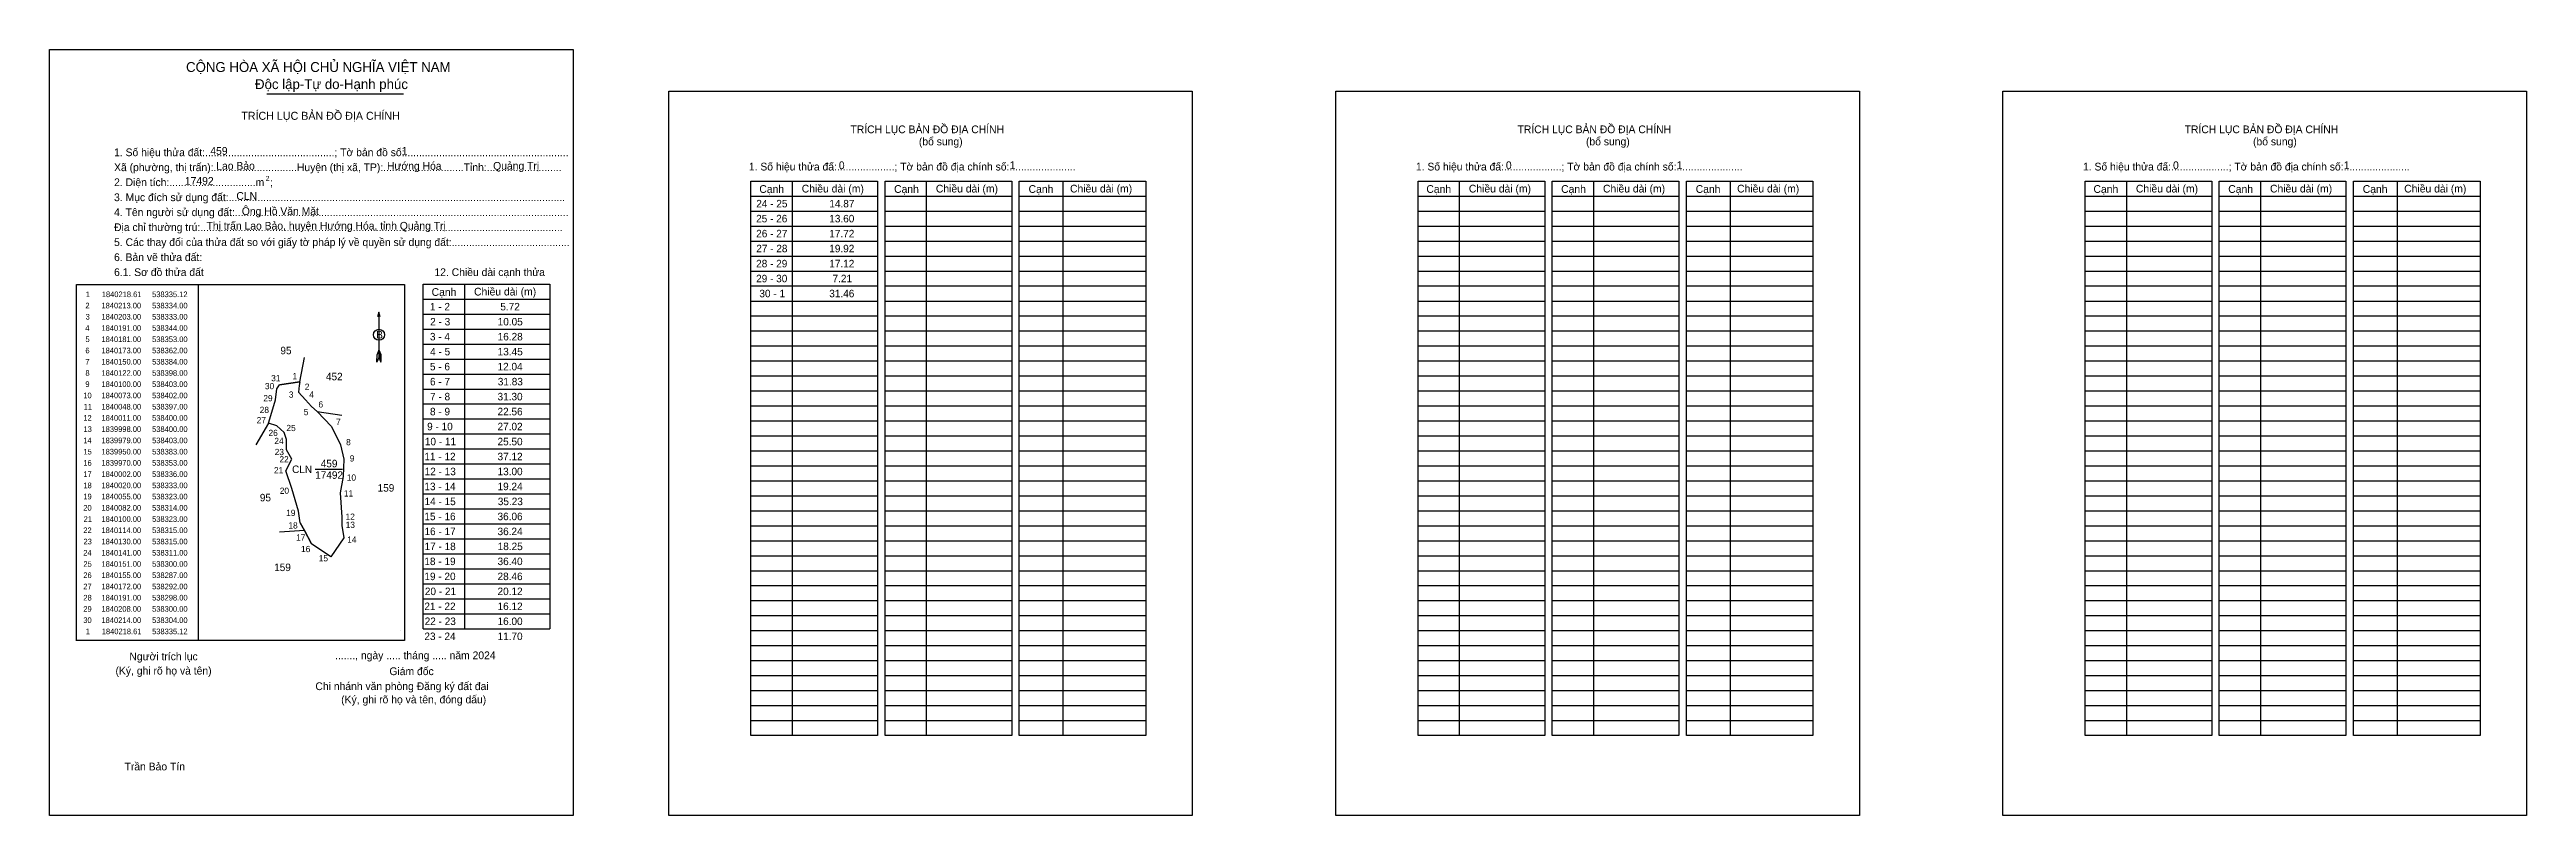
# Model space of a CAD drawing. Extents: x 537951 to 541757, y 1839552 to 1840729.
import ezdxf

# ---------------------------------------------------------------- set-up
doc = ezdxf.new("R2010")
doc.units = 0
for name, color, linetype in [('Level 1', 7, 'Continuous'), ('Level 10', 7, 'Continuous'), ('Level 13', 7, 'Continuous'), ('Level 16', 7, 'Continuous'), ('Level 2', 7, 'Continuous'), ('Level 27', 7, 'Continuous'), ('Level 36', 7, 'Continuous'), ('Level 52', 7, 'Continuous'), ('Level 53', 7, 'Continuous'), ('Level 6', 7, 'Continuous'), ('Level 9', 7, 'Continuous')]:
    doc.layers.add(name, color=color, linetype=linetype)

msp = doc.modelspace()

# ---------------------------------------------------------------- linework, layer by layer
at = {"layer": 'Level 1'}
for p, q in [((537950.6, 1840729.3), (537950.6, 1840729.3)), ((538902.2, 1840665.2), (538902.2, 1840665.2)), ((539028.6, 1840504.1), (539223.2, 1840504.1)), ((539091.9, 1840527.1), (539091.9, 1839675.2)), ((539234.7, 1840504.1), (539429.3, 1840504.1)), ((539298, 1840527.1), (539298, 1839675.2)), ((539440.9, 1840504.1), (539635.4, 1840504.1)), ((539508, 1840527.1), (539508, 1839675.2)), ((540053.8, 1840504.1), (540248.3, 1840504.1)), ((540117.1, 1840527.1), (540117.1, 1839675.2)), ((540259.9, 1840504.1), (540454.4, 1840504.1)), ((540323.2, 1840527.1), (540323.2, 1839675.2)), ((540466, 1840504.1), (540660.6, 1840504.1)), ((540533.2, 1840527.1), (540533.2, 1839675.2)), ((541078.9, 1840504.1), (541273.5, 1840504.1)), ((541142.2, 1840527.1), (541142.2, 1839675.2)), ((541285, 1840504.1), (541479.6, 1840504.1)), ((541348.4, 1840527.1), (541348.4, 1839675.2)), ((541491.2, 1840504.1), (541685.7, 1840504.1)), ((541558.3, 1840527.1), (541558.3, 1839675.2)), ((539028.6, 1840481.1), (539223.2, 1840481.1)), ((539234.7, 1840481.1), (539429.3, 1840481.1)), ((539440.9, 1840481.1), (539635.4, 1840481.1)), ((540053.8, 1840481.1), (540248.3, 1840481.1)), ((540259.9, 1840481.1), (540454.4, 1840481.1)), ((540466, 1840481.1), (540660.6, 1840481.1)), ((541078.9, 1840481.1), (541273.5, 1840481.1)), ((541285, 1840481.1), (541479.6, 1840481.1)), ((541491.2, 1840481.1), (541685.7, 1840481.1)), ((539028.6, 1840458.1), (539223.2, 1840458.1)), ((539028.6, 1840435), (539223.2, 1840435)), ((539234.7, 1840458.1), (539429.3, 1840458.1)), ((539234.7, 1840435), (539429.3, 1840435)), ((539440.9, 1840458.1), (539635.4, 1840458.1)), ((539440.9, 1840435), (539635.4, 1840435)), ((540053.8, 1840458.1), (540248.3, 1840458.1)), ((540053.8, 1840435), (540248.3, 1840435)), ((540259.9, 1840458.1), (540454.4, 1840458.1)), ((540259.9, 1840435), (540454.4, 1840435)), ((540466, 1840458.1), (540660.6, 1840458.1)), ((540466, 1840435), (540660.6, 1840435)), ((541078.9, 1840458.1), (541273.5, 1840458.1)), ((541078.9, 1840435), (541273.5, 1840435)), ((541285, 1840458.1), (541479.6, 1840458.1)), ((541285, 1840435), (541479.6, 1840435)), ((541491.2, 1840458.1), (541685.7, 1840458.1)), ((541491.2, 1840435), (541685.7, 1840435)), ((539028.6, 1840412), (539223.2, 1840412)), ((539028.6, 1840389), (539223.2, 1840389)), ((539234.7, 1840412), (539429.3, 1840412)), ((539234.7, 1840389), (539429.3, 1840389)), ((539440.9, 1840412), (539635.4, 1840412)), ((539440.9, 1840389), (539635.4, 1840389)), ((540053.8, 1840412), (540248.3, 1840412)), ((540053.8, 1840389), (540248.3, 1840389)), ((540259.9, 1840412), (540454.4, 1840412)), ((540259.9, 1840389), (540454.4, 1840389)), ((540466, 1840412), (540660.6, 1840412)), ((540466, 1840389), (540660.6, 1840389)), ((541078.9, 1840412), (541273.5, 1840412)), ((541078.9, 1840389), (541273.5, 1840389)), ((541285, 1840412), (541479.6, 1840412)), ((541285, 1840389), (541479.6, 1840389)), ((541491.2, 1840412), (541685.7, 1840412)), ((541491.2, 1840389), (541685.7, 1840389)), ((537992.3, 1840368.3), (537992.3, 1840368.3)), ((537992.3, 1840368.3), (538495.9, 1840368.3)), ((537992.3, 1839820.5), (537992.3, 1840368.3)), ((538495.9, 1840368.3), (538495.9, 1839821)), ((538588.3, 1840368.9), (538588.3, 1839839.3)), ((539028.6, 1840366), (539223.2, 1840366)), ((539234.7, 1840366), (539429.3, 1840366)), ((539440.9, 1840366), (539635.4, 1840366)), ((540053.8, 1840366), (540248.3, 1840366)), ((540259.9, 1840366), (540454.4, 1840366)), ((540466, 1840366), (540660.6, 1840366)), ((541078.9, 1840366), (541273.5, 1840366)), ((541285, 1840366), (541479.6, 1840366)), ((541491.2, 1840366), (541685.7, 1840366)), ((538456.8, 1840325.9), (538456.8, 1840256.2)), ((538525, 1840345.8), (538719.6, 1840345.8)), ((538525, 1840322.8), (538719.6, 1840322.8)), ((539028.6, 1840342.9), (539223.2, 1840342.9)), ((539028.6, 1840319.9), (539223.2, 1840319.9)), ((539234.7, 1840342.9), (539429.3, 1840342.9)), ((539234.7, 1840319.9), (539429.3, 1840319.9)), ((539440.9, 1840342.9), (539635.4, 1840342.9)), ((539440.9, 1840319.9), (539635.4, 1840319.9)), ((540053.8, 1840342.9), (540248.3, 1840342.9)), ((540053.8, 1840319.9), (540248.3, 1840319.9)), ((540259.9, 1840342.9), (540454.4, 1840342.9)), ((540259.9, 1840319.9), (540454.4, 1840319.9)), ((540466, 1840342.9), (540660.6, 1840342.9)), ((540466, 1840319.9), (540660.6, 1840319.9)), ((541078.9, 1840342.9), (541273.5, 1840342.9)), ((541078.9, 1840319.9), (541273.5, 1840319.9)), ((541285, 1840342.9), (541479.6, 1840342.9)), ((541285, 1840319.9), (541479.6, 1840319.9)), ((541491.2, 1840342.9), (541685.7, 1840342.9)), ((541491.2, 1840319.9), (541685.7, 1840319.9)), ((538525, 1840299.8), (538719.6, 1840299.8)), ((538525, 1840276.8), (538719.6, 1840276.8)), ((539028.6, 1840296.9), (539223.2, 1840296.9)), ((539234.7, 1840296.9), (539429.3, 1840296.9)), ((539440.9, 1840296.9), (539635.4, 1840296.9)), ((540053.8, 1840296.9), (540248.3, 1840296.9)), ((540259.9, 1840296.9), (540454.4, 1840296.9)), ((540466, 1840296.9), (540660.6, 1840296.9)), ((541078.9, 1840296.9), (541273.5, 1840296.9)), ((541285, 1840296.9), (541479.6, 1840296.9)), ((541491.2, 1840296.9), (541685.7, 1840296.9)), ((538453.7, 1840249.1), (538453.9, 1840260.6)), ((538456.8, 1840256.2), (538453.7, 1840249.1)), ((538456.8, 1840267.7), (538453.9, 1840260.6)), ((538456.8, 1840267.7), (538459.8, 1840260.6)), ((538456.8, 1840266.7), (538459.8, 1840259.6)), ((538456.8, 1840265.7), (538459.8, 1840258.6)), ((538456.8, 1840264.7), (538459.8, 1840257.5)), ((538456.8, 1840263.7), (538459.8, 1840256.5)), ((538456.8, 1840262.7), (538459.8, 1840255.5)), ((538456.8, 1840261.7), (538459.8, 1840254.4)), ((538456.8, 1840260.7), (538459.9, 1840253.4)), ((538456.8, 1840259.7), (538459.9, 1840252.4)), ((538456.8, 1840258.7), (538459.9, 1840251.3)), ((538456.8, 1840257.7), (538459.9, 1840250.3)), ((538456.8, 1840256.2), (538459.9, 1840249.1)), ((538459.9, 1840249.1), (538459.8, 1840260.6)), ((538525, 1840253.7), (538719.6, 1840253.7)), ((539028.6, 1840273.9), (539223.2, 1840273.9)), ((539028.6, 1840250.8), (539223.2, 1840250.8)), ((539234.7, 1840273.9), (539429.3, 1840273.9)), ((539234.7, 1840250.8), (539429.3, 1840250.8)), ((539440.9, 1840273.9), (539635.4, 1840273.9)), ((539440.9, 1840250.8), (539635.4, 1840250.8)), ((540053.8, 1840273.9), (540248.3, 1840273.9)), ((540053.8, 1840250.8), (540248.3, 1840250.8)), ((540259.9, 1840273.9), (540454.4, 1840273.9)), ((540259.9, 1840250.8), (540454.4, 1840250.8)), ((540466, 1840273.9), (540660.6, 1840273.9)), ((540466, 1840250.8), (540660.6, 1840250.8)), ((541078.9, 1840273.9), (541273.5, 1840273.9)), ((541078.9, 1840250.8), (541273.5, 1840250.8)), ((541285, 1840273.9), (541479.6, 1840273.9)), ((541285, 1840250.8), (541479.6, 1840250.8)), ((541491.2, 1840273.9), (541685.7, 1840273.9)), ((541491.2, 1840250.8), (541685.7, 1840250.8)), ((538525, 1840230.7), (538719.6, 1840230.7)), ((538525, 1840207.7), (538719.6, 1840207.7)), ((539028.6, 1840227.8), (539223.2, 1840227.8)), ((539028.6, 1840204.8), (539223.2, 1840204.8)), ((539234.7, 1840227.8), (539429.3, 1840227.8)), ((539234.7, 1840204.8), (539429.3, 1840204.8)), ((539440.9, 1840227.8), (539635.4, 1840227.8)), ((539440.9, 1840204.8), (539635.4, 1840204.8)), ((540053.8, 1840227.8), (540248.3, 1840227.8)), ((540053.8, 1840204.8), (540248.3, 1840204.8)), ((540259.9, 1840227.8), (540454.4, 1840227.8)), ((540259.9, 1840204.8), (540454.4, 1840204.8)), ((540466, 1840227.8), (540660.6, 1840227.8)), ((540466, 1840204.8), (540660.6, 1840204.8)), ((541078.9, 1840227.8), (541273.5, 1840227.8)), ((541078.9, 1840204.8), (541273.5, 1840204.8)), ((541285, 1840227.8), (541479.6, 1840227.8)), ((541285, 1840204.8), (541479.6, 1840204.8)), ((541491.2, 1840227.8), (541685.7, 1840227.8)), ((541491.2, 1840204.8), (541685.7, 1840204.8)), ((538525, 1840184.7), (538719.6, 1840184.7)), ((538525, 1840161.7), (538719.6, 1840161.7)), ((539028.6, 1840181.8), (539223.2, 1840181.8)), ((539234.7, 1840181.8), (539429.3, 1840181.8)), ((539440.9, 1840181.8), (539635.4, 1840181.8)), ((540053.8, 1840181.8), (540248.3, 1840181.8)), ((540259.9, 1840181.8), (540454.4, 1840181.8)), ((540466, 1840181.8), (540660.6, 1840181.8)), ((541078.9, 1840181.8), (541273.5, 1840181.8)), ((541285, 1840181.8), (541479.6, 1840181.8)), ((541491.2, 1840181.8), (541685.7, 1840181.8)), ((538525, 1840138.6), (538719.6, 1840138.6)), ((539028.6, 1840158.7), (539223.2, 1840158.7)), ((539028.6, 1840135.7), (539223.2, 1840135.7)), ((539234.7, 1840158.7), (539429.3, 1840158.7)), ((539234.7, 1840135.7), (539429.3, 1840135.7)), ((539440.9, 1840158.7), (539635.4, 1840158.7)), ((539440.9, 1840135.7), (539635.4, 1840135.7)), ((540053.8, 1840158.7), (540248.3, 1840158.7)), ((540053.8, 1840135.7), (540248.3, 1840135.7)), ((540259.9, 1840158.7), (540454.4, 1840158.7)), ((540259.9, 1840135.7), (540454.4, 1840135.7)), ((540466, 1840158.7), (540660.6, 1840158.7)), ((540466, 1840135.7), (540660.6, 1840135.7)), ((541078.9, 1840158.7), (541273.5, 1840158.7)), ((541078.9, 1840135.7), (541273.5, 1840135.7)), ((541285, 1840158.7), (541479.6, 1840158.7)), ((541285, 1840135.7), (541479.6, 1840135.7)), ((541491.2, 1840158.7), (541685.7, 1840158.7)), ((541491.2, 1840135.7), (541685.7, 1840135.7)), ((538525, 1840115.6), (538719.6, 1840115.6)), ((538525, 1840092.6), (538719.6, 1840092.6)), ((539028.6, 1840112.7), (539223.2, 1840112.7)), ((539028.6, 1840089.7), (539223.2, 1840089.7)), ((539234.7, 1840112.7), (539429.3, 1840112.7)), ((539234.7, 1840089.7), (539429.3, 1840089.7)), ((539440.9, 1840112.7), (539635.4, 1840112.7)), ((539440.9, 1840089.7), (539635.4, 1840089.7)), ((540053.8, 1840112.7), (540248.3, 1840112.7)), ((540053.8, 1840089.7), (540248.3, 1840089.7)), ((540259.9, 1840112.7), (540454.4, 1840112.7)), ((540259.9, 1840089.7), (540454.4, 1840089.7)), ((540466, 1840112.7), (540660.6, 1840112.7)), ((540466, 1840089.7), (540660.6, 1840089.7)), ((541078.9, 1840112.7), (541273.5, 1840112.7)), ((541078.9, 1840089.7), (541273.5, 1840089.7)), ((541285, 1840112.7), (541479.6, 1840112.7)), ((541285, 1840089.7), (541479.6, 1840089.7)), ((541491.2, 1840112.7), (541685.7, 1840112.7)), ((541491.2, 1840089.7), (541685.7, 1840089.7)), ((538525, 1840069.6), (538719.6, 1840069.6)), ((538525, 1840046.5), (538719.6, 1840046.5)), ((539028.6, 1840066.6), (539223.2, 1840066.6)), ((539234.7, 1840066.6), (539429.3, 1840066.6)), ((539440.9, 1840066.6), (539635.4, 1840066.6)), ((540053.8, 1840066.6), (540248.3, 1840066.6)), ((540259.9, 1840066.6), (540454.4, 1840066.6)), ((540466, 1840066.6), (540660.6, 1840066.6)), ((541078.9, 1840066.6), (541273.5, 1840066.6)), ((541285, 1840066.6), (541479.6, 1840066.6)), ((541491.2, 1840066.6), (541685.7, 1840066.6)), ((538525, 1840023.5), (538719.6, 1840023.5)), ((539028.6, 1840043.6), (539223.2, 1840043.6)), ((539028.6, 1840020.6), (539223.2, 1840020.6)), ((539234.7, 1840043.6), (539429.3, 1840043.6)), ((539234.7, 1840020.6), (539429.3, 1840020.6)), ((539440.9, 1840043.6), (539635.4, 1840043.6)), ((539440.9, 1840020.6), (539635.4, 1840020.6)), ((540053.8, 1840043.6), (540248.3, 1840043.6)), ((540053.8, 1840020.6), (540248.3, 1840020.6)), ((540259.9, 1840043.6), (540454.4, 1840043.6)), ((540259.9, 1840020.6), (540454.4, 1840020.6)), ((540466, 1840043.6), (540660.6, 1840043.6)), ((540466, 1840020.6), (540660.6, 1840020.6)), ((541078.9, 1840043.6), (541273.5, 1840043.6)), ((541078.9, 1840020.6), (541273.5, 1840020.6)), ((541285, 1840043.6), (541479.6, 1840043.6)), ((541285, 1840020.6), (541479.6, 1840020.6)), ((541491.2, 1840043.6), (541685.7, 1840043.6)), ((541491.2, 1840020.6), (541685.7, 1840020.6)), ((538525, 1840000.5), (538719.6, 1840000.5)), ((538525, 1839977.5), (538719.6, 1839977.5)), ((539028.6, 1839997.6), (539223.2, 1839997.6)), ((539028.6, 1839974.6), (539223.2, 1839974.6)), ((539234.7, 1839997.6), (539429.3, 1839997.6)), ((539234.7, 1839974.6), (539429.3, 1839974.6)), ((539440.9, 1839997.6), (539635.4, 1839997.6)), ((539440.9, 1839974.6), (539635.4, 1839974.6)), ((540053.8, 1839997.6), (540248.3, 1839997.6)), ((540053.8, 1839974.6), (540248.3, 1839974.6)), ((540259.9, 1839997.6), (540454.4, 1839997.6)), ((540259.9, 1839974.6), (540454.4, 1839974.6)), ((540466, 1839997.6), (540660.6, 1839997.6)), ((540466, 1839974.6), (540660.6, 1839974.6)), ((541078.9, 1839997.6), (541273.5, 1839997.6)), ((541078.9, 1839974.6), (541273.5, 1839974.6)), ((541285, 1839997.6), (541479.6, 1839997.6)), ((541285, 1839974.6), (541479.6, 1839974.6)), ((541491.2, 1839997.6), (541685.7, 1839997.6)), ((541491.2, 1839974.6), (541685.7, 1839974.6)), ((538525, 1839954.4), (538719.6, 1839954.4)), ((538525, 1839931.4), (538719.6, 1839931.4)), ((539028.6, 1839951.5), (539223.2, 1839951.5)), ((539234.7, 1839951.5), (539429.3, 1839951.5)), ((539440.9, 1839951.5), (539635.4, 1839951.5)), ((540053.8, 1839951.5), (540248.3, 1839951.5)), ((540259.9, 1839951.5), (540454.4, 1839951.5)), ((540466, 1839951.5), (540660.6, 1839951.5)), ((541078.9, 1839951.5), (541273.5, 1839951.5)), ((541285, 1839951.5), (541479.6, 1839951.5)), ((541491.2, 1839951.5), (541685.7, 1839951.5)), ((538525, 1839908.4), (538719.6, 1839908.4)), ((539028.6, 1839928.5), (539223.2, 1839928.5)), ((539028.6, 1839905.5), (539223.2, 1839905.5)), ((539234.7, 1839928.5), (539429.3, 1839928.5)), ((539234.7, 1839905.5), (539429.3, 1839905.5)), ((539440.9, 1839928.5), (539635.4, 1839928.5)), ((539440.9, 1839905.5), (539635.4, 1839905.5)), ((540053.8, 1839928.5), (540248.3, 1839928.5)), ((540053.8, 1839905.5), (540248.3, 1839905.5)), ((540259.9, 1839928.5), (540454.4, 1839928.5)), ((540259.9, 1839905.5), (540454.4, 1839905.5)), ((540466, 1839928.5), (540660.6, 1839928.5)), ((540466, 1839905.5), (540660.6, 1839905.5)), ((541078.9, 1839928.5), (541273.5, 1839928.5)), ((541078.9, 1839905.5), (541273.5, 1839905.5)), ((541285, 1839928.5), (541479.6, 1839928.5)), ((541285, 1839905.5), (541479.6, 1839905.5)), ((541491.2, 1839928.5), (541685.7, 1839928.5)), ((541491.2, 1839905.5), (541685.7, 1839905.5)), ((538525, 1839885.4), (538719.6, 1839885.4)), ((538525, 1839862.3), (538719.6, 1839862.3)), ((539028.6, 1839882.5), (539223.2, 1839882.5)), ((539028.6, 1839859.4), (539223.2, 1839859.4)), ((539234.7, 1839882.5), (539429.3, 1839882.5)), ((539234.7, 1839859.4), (539429.3, 1839859.4)), ((539440.9, 1839882.5), (539635.4, 1839882.5)), ((539440.9, 1839859.4), (539635.4, 1839859.4)), ((540053.8, 1839882.5), (540248.3, 1839882.5)), ((540053.8, 1839859.4), (540248.3, 1839859.4)), ((540259.9, 1839882.5), (540454.4, 1839882.5)), ((540259.9, 1839859.4), (540454.4, 1839859.4)), ((540466, 1839882.5), (540660.6, 1839882.5)), ((540466, 1839859.4), (540660.6, 1839859.4)), ((541078.9, 1839882.5), (541273.5, 1839882.5)), ((541078.9, 1839859.4), (541273.5, 1839859.4)), ((541285, 1839882.5), (541479.6, 1839882.5)), ((541285, 1839859.4), (541479.6, 1839859.4)), ((541491.2, 1839882.5), (541685.7, 1839882.5)), ((541491.2, 1839859.4), (541685.7, 1839859.4)), ((538495.9, 1839821), (537992.3, 1839821)), ((538490.4, 1839836.1), (538490.4, 1839836.1)), ((538525, 1839839.3), (538719.6, 1839839.3)), ((539028.6, 1839836.4), (539223.2, 1839836.4)), ((539234.7, 1839836.4), (539429.3, 1839836.4)), ((539440.9, 1839836.4), (539635.4, 1839836.4)), ((540053.8, 1839836.4), (540248.3, 1839836.4)), ((540259.9, 1839836.4), (540454.4, 1839836.4)), ((540466, 1839836.4), (540660.6, 1839836.4)), ((541078.9, 1839836.4), (541273.5, 1839836.4)), ((541285, 1839836.4), (541479.6, 1839836.4)), ((541491.2, 1839836.4), (541685.7, 1839836.4)), ((539028.6, 1839813.4), (539223.2, 1839813.4)), ((539028.6, 1839790.4), (539223.2, 1839790.4)), ((539234.7, 1839813.4), (539429.3, 1839813.4)), ((539234.7, 1839790.4), (539429.3, 1839790.4)), ((539440.9, 1839813.4), (539635.4, 1839813.4)), ((539440.9, 1839790.4), (539635.4, 1839790.4)), ((540053.8, 1839813.4), (540248.3, 1839813.4)), ((540053.8, 1839790.4), (540248.3, 1839790.4)), ((540259.9, 1839813.4), (540454.4, 1839813.4)), ((540259.9, 1839790.4), (540454.4, 1839790.4)), ((540466, 1839813.4), (540660.6, 1839813.4)), ((540466, 1839790.4), (540660.6, 1839790.4)), ((541078.9, 1839813.4), (541273.5, 1839813.4)), ((541078.9, 1839790.4), (541273.5, 1839790.4)), ((541285, 1839813.4), (541479.6, 1839813.4)), ((541285, 1839790.4), (541479.6, 1839790.4)), ((541491.2, 1839813.4), (541685.7, 1839813.4)), ((541491.2, 1839790.4), (541685.7, 1839790.4)), ((539028.6, 1839767.3), (539223.2, 1839767.3)), ((539028.6, 1839744.3), (539223.2, 1839744.3)), ((539234.7, 1839767.3), (539429.3, 1839767.3)), ((539234.7, 1839744.3), (539429.3, 1839744.3)), ((539440.9, 1839767.3), (539635.4, 1839767.3)), ((539440.9, 1839744.3), (539635.4, 1839744.3)), ((540053.8, 1839767.3), (540248.3, 1839767.3)), ((540053.8, 1839744.3), (540248.3, 1839744.3)), ((540259.9, 1839767.3), (540454.4, 1839767.3)), ((540259.9, 1839744.3), (540454.4, 1839744.3)), ((540466, 1839767.3), (540660.6, 1839767.3)), ((540466, 1839744.3), (540660.6, 1839744.3)), ((541078.9, 1839767.3), (541273.5, 1839767.3)), ((541078.9, 1839744.3), (541273.5, 1839744.3)), ((541285, 1839767.3), (541479.6, 1839767.3)), ((541285, 1839744.3), (541479.6, 1839744.3)), ((541491.2, 1839767.3), (541685.7, 1839767.3)), ((541491.2, 1839744.3), (541685.7, 1839744.3)), ((539028.6, 1839721.3), (539223.2, 1839721.3)), ((539234.7, 1839721.3), (539429.3, 1839721.3)), ((539440.9, 1839721.3), (539635.4, 1839721.3)), ((540053.8, 1839721.3), (540248.3, 1839721.3)), ((540259.9, 1839721.3), (540454.4, 1839721.3)), ((540466, 1839721.3), (540660.6, 1839721.3)), ((541078.9, 1839721.3), (541273.5, 1839721.3)), ((541285, 1839721.3), (541479.6, 1839721.3)), ((541491.2, 1839721.3), (541685.7, 1839721.3)), ((539028.6, 1839698.3), (539223.2, 1839698.3)), ((539234.7, 1839698.3), (539429.3, 1839698.3)), ((539440.9, 1839698.3), (539635.4, 1839698.3)), ((540053.8, 1839698.3), (540248.3, 1839698.3)), ((540259.9, 1839698.3), (540454.4, 1839698.3)), ((540466, 1839698.3), (540660.6, 1839698.3)), ((541078.9, 1839698.3), (541273.5, 1839698.3)), ((541285, 1839698.3), (541479.6, 1839698.3)), ((541491.2, 1839698.3), (541685.7, 1839698.3)), ((538755.2, 1839552.3), (538755.2, 1839552.3)), ((539706.8, 1839552.3), (539706.8, 1839552.3))]:
    msp.add_line(p, q, dxfattribs=at)
for points in [[(539028.6, 1840527.1), (539223.2, 1840527.1), (539223.2, 1839675.2), (539028.6, 1839675.2)], [(539234.7, 1840527.1), (539429.3, 1840527.1), (539429.3, 1839675.2), (539234.7, 1839675.2)], [(539440.9, 1840527.1), (539635.4, 1840527.1), (539635.4, 1839675.2), (539440.9, 1839675.2)], [(540053.8, 1840527.1), (540248.3, 1840527.1), (540248.3, 1839675.2), (540053.8, 1839675.2)], [(540259.9, 1840527.1), (540454.4, 1840527.1), (540454.4, 1839675.2), (540259.9, 1839675.2)], [(540466, 1840527.1), (540660.6, 1840527.1), (540660.6, 1839675.2), (540466, 1839675.2)], [(541078.9, 1840527.1), (541273.5, 1840527.1), (541273.5, 1839675.2), (541078.9, 1839675.2)], [(541285, 1840527.1), (541479.6, 1840527.1), (541479.6, 1839675.2), (541285, 1839675.2)], [(541491.2, 1840527.1), (541685.7, 1840527.1), (541685.7, 1839675.2), (541491.2, 1839675.2)]]:
    msp.add_lwpolyline(points, close=True, dxfattribs=at)
for points in [[(538525, 1839839.3), (538525, 1840368.9), (538719.6, 1840368.9), (538719.6, 1839839.3)], [(538458.8, 1840318.4), (538456.8, 1840325.9), (538454.8, 1840318.4)]]:
    msp.add_lwpolyline(points, dxfattribs=at)
msp.add_circle((538456.8, 1840291), 8.5, dxfattribs=at)
at = {"layer": 'Level 10'}
msp.add_lwpolyline([(538304, 1840214), (538335.1, 1840218.6), (538334, 1840213), (538333, 1840203), (538344, 1840191), (538353, 1840181), (538362, 1840173), (538384, 1840150), (538398, 1840122), (538403, 1840100), (538402, 1840073), (538397, 1840048), (538400, 1840011), (538400, 1839998), (538403, 1839979), (538383, 1839950), (538353, 1839970), (538342.3, 1839990.2), (538336, 1840002), (538333, 1840020), (538323, 1840055), (538314, 1840082), (538323, 1840100), (538315, 1840114), (538315, 1840130), (538311, 1840141), (538300, 1840151), (538287, 1840155), (538292, 1840172), (538298, 1840191), (538300, 1840208)], close=True, dxfattribs=at)
at = {"layer": 'Level 13'}
msp.add_line((538284.5, 1840661.3), (538494.5, 1840661.3), dxfattribs=at)
at = {"layer": 'Level 16'}
for p, q in [((537992.3, 1840368.3), (538178.8, 1840368.3)), ((537992.3, 1839821), (537992.3, 1840368.3)), ((538178.8, 1840368.3), (538178.8, 1839821)), ((538178.8, 1839821), (537992.3, 1839821))]:
    msp.add_line(p, q, dxfattribs=at)
at = {"layer": 'Level 2'}
for points in [[(537950.6, 1840729.4), (538755.2, 1840729.4), (538755.2, 1839552.3), (537950.6, 1839552.3)], [(538902.2, 1840665.2), (539706.8, 1840665.2), (539706.8, 1839552.3), (538902.2, 1839552.3)], [(539927.4, 1840665.2), (540731.9, 1840665.2), (540731.9, 1839552.3), (539927.4, 1839552.3)], [(540952.5, 1840665.2), (541757.1, 1840665.2), (541757.1, 1839552.3), (540952.5, 1839552.3)]]:
    msp.add_lwpolyline(points, close=True, dxfattribs=at)
at = {"layer": 'Level 27'}
for p, q in [((538335.1, 1840218.6), (538342.6, 1840256.2)), ((538362, 1840173), (538400, 1840167.6)), ((538287, 1840155), (538267.4, 1840122)), ((538342.3, 1839990.2), (538304, 1839987.5))]:
    msp.add_line(p, q, dxfattribs=at)
at = {"layer": 'Level 6'}
for p, q in [((538335.1, 1840218.6), (538304, 1840214)), ((538335.1, 1840218.6), (538334, 1840213)), ((538336, 1840002), (538342.3, 1839990.2)), ((538342.3, 1839990.2), (538353, 1839970))]:
    msp.add_line(p, q, dxfattribs=at)
at = {"layer": 'Level 9'}
msp.add_line((538358.8, 1840084.3), (538401, 1840084.3), dxfattribs=at)

# ---------------------------------------------------------------- texts
at = {"layer": 'Level 1'}
for s, height, p in [('TRÍCH LỤC BẢN ĐỒ ĐỊA CHÍNH', 12.28, (538245.3, 1840621.4)), ('1. Số hiệu thửa đất:.............................................; Tờ bản đồ số:.........................................................', 11.8956, (538049.8, 1840565.5)), ('TRÍCH LỤC BẢN ĐỒ ĐỊA CHÍNH', 11.896, (539181.5, 1840600.8)), ('(bổ sung)', 11.9, (539286.6, 1840582.1)), ('TRÍCH LỤC BẢN ĐỒ ĐỊA CHÍNH', 11.896, (540206.6, 1840600.8)), ('(bổ sung)', 11.9, (540311.8, 1840582.1)), ('TRÍCH LỤC BẢN ĐỒ ĐỊA CHÍNH', 11.896, (541231.8, 1840600.8)), ('(bổ sung)', 11.9, (541336.9, 1840582.1)), ('Xã (phường, thị trấn):.............................Huyện (thị xã, TP):............................Tỉnh:..........................', 11.8956, (538049.8, 1840542.5)), ('1. Số hiệu thửa đấ:....................; Tờ bản đồ địa chính số:.......................', 11.896, (539025.3, 1840543.5)), ('1. Số hiệu thửa đấ:....................; Tờ bản đồ địa chính số:.......................', 11.896, (540050.4, 1840543.5)), ('1. Số hiệu thửa đấ:....................; Tờ bản đồ địa chính số:.......................', 11.896, (541075.6, 1840543.5)), ('3. Mục đích sử dụng đất:.....................................................................................................................', 11.8956, (538049.8, 1840496.4)), ('2. Diện tích:..............................m  ;', 11.896, (538049.8, 1840519.5)), ('2', 7.67, (538282.8, 1840527.5)), ('Cạnh', 11.9, (539041.4, 1840509.1)), ('Chiều dài (m)', 11.896, (539106.6, 1840509.7)), ('Cạnh', 11.9, (539248.5, 1840509.1)), ('Chiều dài (m)', 11.896, (539312.7, 1840509.7)), ('Cạnh', 11.9, (539455.2, 1840509.1)), ('Chiều dài (m)', 11.896, (539518.9, 1840509.7)), ('Cạnh', 11.9, (540066.5, 1840509.1)), ('Chiều dài (m)', 11.896, (540131.8, 1840509.7)), ('Cạnh', 11.9, (540273.6, 1840509.1)), ('Chiều dài (m)', 11.896, (540337.9, 1840509.7)), ('Cạnh', 11.9, (540480.4, 1840509.1)), ('Chiều dài (m)', 11.896, (540544, 1840509.7)), ('Cạnh', 11.9, (541091.7, 1840509.1)), ('Chiều dài (m)', 11.896, (541156.9, 1840509.7)), ('Cạnh', 11.9, (541298.8, 1840509.1)), ('Chiều dài (m)', 11.896, (541363, 1840509.7)), ('Cạnh', 11.9, (541505.5, 1840509.1)), ('Chiều dài (m)', 11.896, (541569.2, 1840509.7)), ('4. Tên người sử dụng đất:....................................................................................................................', 11.8956, (538049.8, 1840473.4)), ('Địa chỉ thường trú:..............................................................................................................................', 11.8956, (538049.8, 1840450.4)), ('5. Các thay đổi của thửa đất so với giấy tờ pháp lý về quyền sử dụng đất:.........................................', 11.8956, (538049.8, 1840427.4)), ('6. Bản vẽ thửa đất:', 11.896, (538049.8, 1840404.3)), ('6.1. Sơ đồ thửa đất', 11.896, (538049.8, 1840381.3)), ('12. Chiều dài cạnh thửa', 11.896, (538542.1, 1840381.3)), ('Cạnh', 11.9, (538537.8, 1840350.8)), ('Chiều dài (m)', 11.896, (538603, 1840351.4)), ('B', 11.5, (538452.6, 1840285.4)), ('(Ký, ghi rõ họ và tên)', 11.896, (538052, 1839768.9)), ('Người trích lục', 11.896, (538073.3, 1839790.8)), ('......., ngày ..... tháng ..... năm 2024', 11.896, (538389.4, 1839792.5)), ('Giám đốc', 11.9, (538472.9, 1839768)), ('Chi nhánh văn phòng Đăng ký đất đai', 11.896, (538359.2, 1839745)), ('(Ký, ghi rõ họ và tên, đóng dấu)', 11.896, (538398.8, 1839724.6)), ('Trần Bảo Tín', 11.896, (538065.9, 1839621.6))]:
    msp.add_text(s, height=height, dxfattribs=at).set_placement(p)
at = {"layer": 'Level 13'}
for s, height, p in [('CỘNG HÒA XÃ HỘI CHỦ NGHĨA VIỆT NAM', 15.196, (538160.4, 1840694.9)), ('Độc lập-Tự do-Hạnh phúc', 15.196, (538266.4, 1840668.6)), ('CLN', 11.51, (538323.3, 1840078.6)), ('459', 11.51, (538367.4, 1840087.4)), ('17492', 11.51, (538358.8, 1840069.7))]:
    msp.add_text(s, height=height, dxfattribs=at).set_placement(p)
at = {"layer": 'Level 36'}
for s, p in [('95', (538305.4, 1840261.1)), ('452', (538375.4, 1840221.1)), ('95', (538273.8, 1840035.1)), ('159', (538454.8, 1840050)), ('159', (538295.8, 1839927.9))]:
    msp.add_text(s, height=11.51, dxfattribs=at).set_placement(p)
at = {"layer": 'Level 52'}
for s, p in [('25 - 26', (539036.5, 1840463.8)), ('24 - 25', (539036.7, 1840486.8)), ('14.87', (539149, 1840486.8)), ('13.60', (539148.9, 1840463.8)), ('26 - 27', (539036.6, 1840440.8)), ('27 - 28', (539036.7, 1840417.8)), ('17.72', (539148.9, 1840440.8)), ('19.92', (539148.9, 1840417.8)), ('28 - 29', (539036.5, 1840394.7)), ('17.12', (539148.9, 1840394.7)), ('29 - 30', (539036.5, 1840371.7)), ('30 - 1', (539041.5, 1840348.7)), ('31.46', (539148.9, 1840348.7)), ('7.21', (539153.9, 1840371.7)), ('1 - 2', (538535.2, 1840328.5)), ('2 - 3', (538535.6, 1840305.4)), ('10.05', (538639.3, 1840305.4)), ('5.72', (538643.4, 1840328.5)), ('3 - 4', (538535.2, 1840282.4)), ('16.28', (538639.3, 1840282.4)), ('4 - 5', (538535.5, 1840259.4)), ('5 - 6', (538535.2, 1840236.4)), ('12.04', (538639.1, 1840236.4)), ('13.45', (538639.3, 1840259.4)), ('6 - 7', (538535.3, 1840213.3)), ('7 - 8', (538535.4, 1840190.3)), ('31.30', (538639.1, 1840190.3)), ('31.83', (538639.5, 1840213.3)), ('8 - 9', (538535.3, 1840167.3)), ('22.56', (538639.1, 1840167.3)), ('10 - 11', (538527.4, 1840121.2)), ('9 - 10', (538530.9, 1840144.3)), ('27.02', (538639.1, 1840144.3)), ('25.50', (538639.1, 1840121.2)), ('11 - 12', (538526.7, 1840098.2)), ('12 - 13', (538527.1, 1840075.2)), ('37.12', (538639.1, 1840098.2)), ('13.00', (538639.1, 1840075.2)), ('13 - 14', (538526.7, 1840052.2)), ('19.24', (538639.1, 1840052.2)), ('15 - 16', (538526.7, 1840006.1)), ('14 - 15', (538526.9, 1840029.2)), ('36.06', (538639.1, 1840006.1)), ('35.23', (538639.5, 1840029.2)), ('16 - 17', (538526.8, 1839983.1)), ('17 - 18', (538526.9, 1839960.1)), ('36.24', (538639.1, 1839983.1)), ('18.25', (538639.3, 1839960.1)), ('18 - 19', (538526.7, 1839937.1)), ('36.40', (538639.1, 1839937.1)), ('19 - 20', (538526.7, 1839914)), ('20 - 21', (538527.4, 1839891)), ('28.46', (538639.1, 1839914)), ('20.12', (538639.1, 1839891)), ('21 - 22', (538526.7, 1839868)), ('22 - 23', (538527.1, 1839845)), ('16.12', (538639.1, 1839868)), ('16.00', (538639.1, 1839845)), ('23 - 24', (538526.7, 1839821.9)), ('11.70', (538639.1, 1839821.9))]:
    msp.add_text(s, height=11.51, dxfattribs=at).set_placement(p)
at = {"layer": 'Level 53'}
for s, p in [('1', (538006.2, 1840348.9)), ('1840218.61', (538030.9, 1840348.9)), ('538335.12', (538108.2, 1840348.9)), ('2', (538005.7, 1840331.6)), ('3', (538006, 1840314.4)), ('1840213.00', (538030.4, 1840331.6)), ('1840203.00', (538030.4, 1840314.4)), ('538334.00', (538108.2, 1840331.6)), ('538333.00', (538108.2, 1840314.4)), ('4', (538005.6, 1840297.1)), ('5', (538005.8, 1840279.8)), ('1840191.00', (538030.4, 1840297.1)), ('1840181.00', (538030.4, 1840279.8)), ('538344.00', (538108.2, 1840297.1)), ('538353.00', (538108.2, 1840279.8)), ('6', (538005.7, 1840262.6)), ('7', (538005.7, 1840245.3)), ('8', (538005.8, 1840228)), ('1840173.00', (538030.4, 1840262.6)), ('1840150.00', (538030.4, 1840245.3)), ('1840122.00', (538030.4, 1840228)), ('538362.00', (538108.2, 1840262.6)), ('538384.00', (538108.2, 1840245.3)), ('538398.00', (538108.2, 1840228)), ('10', (538002.5, 1840193.5)), ('9', (538005.7, 1840210.8)), ('1840100.00', (538030.4, 1840210.8)), ('1840073.00', (538030.4, 1840193.5)), ('538403.00', (538108.2, 1840210.8)), ('538402.00', (538108.2, 1840193.5)), ('12', (538002.5, 1840158.9)), ('11', (538003, 1840176.2)), ('1840048.00', (538030.4, 1840176.2)), ('1840011.00', (538030.4, 1840158.9)), ('538397.00', (538108.2, 1840176.2)), ('538400.00', (538108.2, 1840158.9)), ('14', (538002.5, 1840124.4)), ('13', (538002.8, 1840141.7)), ('1839998.00', (538030.4, 1840141.7)), ('1839979.00', (538030.4, 1840124.4)), ('538400.00', (538108.2, 1840141.7)), ('538403.00', (538108.2, 1840124.4)), ('16', (538002.5, 1840089.9)), ('15', (538002.7, 1840107.1)), ('1839950.00', (538030.4, 1840107.1)), ('1839970.00', (538030.4, 1840089.9)), ('538383.00', (538108.2, 1840107.1)), ('538353.00', (538108.2, 1840089.9)), ('17', (538002.5, 1840072.6)), ('19', (538002.5, 1840038.1)), ('18', (538002.6, 1840055.3)), ('1840002.00', (538030.4, 1840072.6)), ('1840020.00', (538030.4, 1840055.3)), ('1840055.00', (538030.4, 1840038.1)), ('538336.00', (538108.2, 1840072.6)), ('538333.00', (538108.2, 1840055.3)), ('538323.00', (538108.2, 1840038.1)), ('20', (538002.5, 1840020.8)), ('21', (538003, 1840003.5)), ('1840082.00', (538030.4, 1840020.8)), ('1840100.00', (538030.4, 1840003.5)), ('538314.00', (538108.2, 1840020.8)), ('538323.00', (538108.2, 1840003.5)), ('22', (538002.5, 1839986.3)), ('23', (538002.8, 1839969)), ('1840114.00', (538030.4, 1839986.3)), ('1840130.00', (538030.4, 1839969)), ('538315.00', (538108.2, 1839986.3)), ('538315.00', (538108.2, 1839969)), ('24', (538002.5, 1839951.7)), ('25', (538002.7, 1839934.5)), ('1840141.00', (538030.4, 1839951.7)), ('1840151.00', (538030.4, 1839934.5)), ('538311.00', (538108.2, 1839951.7)), ('538300.00', (538108.2, 1839934.5)), ('26', (538002.5, 1839917.2)), ('27', (538002.5, 1839899.9)), ('1840155.00', (538030.4, 1839917.2)), ('1840172.00', (538030.4, 1839899.9)), ('538287.00', (538108.2, 1839917.2)), ('538292.00', (538108.2, 1839899.9)), ('30', (538002.5, 1839848.1)), ('29', (538002.5, 1839865.4)), ('28', (538002.6, 1839882.7)), ('1840191.00', (538030.4, 1839882.7)), ('1840208.00', (538030.4, 1839865.4)), ('1840214.00', (538030.4, 1839848.1)), ('538298.00', (538108.2, 1839882.7)), ('538300.00', (538108.2, 1839865.4)), ('538304.00', (538108.2, 1839848.1)), ('1', (538006.2, 1839830.9)), ('1840218.61', (538030.9, 1839830.9)), ('538335.12', (538108.2, 1839830.9))]:
    msp.add_text(s, height=8.63, dxfattribs=at).set_placement(p)
at = {"layer": 'Level 6'}
for s, height, p in [('459', 11.9, (538197.7, 1840567.6)), ('1', 11.9, (538491.8, 1840567.8)), ('Lao Bảo', 11.9, (538206.8, 1840544.7)), ('Hướng Hóa', 11.9, (538469.2, 1840544.6)), ('Quảng Trị', 11.9, (538632.3, 1840544.7)), ('0', 11.9, (539163.6, 1840545.6)), ('1', 11.9, (539426.1, 1840545.7)), ('0', 11.9, (540188.7, 1840545.6)), ('1', 11.9, (540451.2, 1840545.7)), ('0', 11.9, (541213.9, 1840545.6)), ('1', 11.9, (541476.4, 1840545.7)), ('17492', 11.9, (538158.6, 1840521.6)), ('CLN', 11.9, (538237.7, 1840498.4)), ('Thị trấn Lao Bảo, huyện Hướng Hóa, tỉnh Quảng Trị', 11.896, (538191.9, 1840452.6)), ('Ông Hồ Văn Mặt', 11.896, (538246.1, 1840475.1))]:
    msp.add_text(s, height=height, dxfattribs=at).set_placement(p)
at = {"layer": 'Level 9'}
for s, p in [('29', (538279.2, 1840188.8)), ('30', (538281.6, 1840207.4)), ('31', (538291.2, 1840219.6)), ('3', (538318.4, 1840194.3)), ('1', (538324, 1840222.7)), ('2', (538342.9, 1840206.4)), ('4', (538349.8, 1840194.5)), ('27', (538269, 1840155.1)), ('28', (538273.6, 1840170.8)), ('5', (538341.3, 1840167.5)), ('6', (538363.9, 1840179.3)), ('7', (538390.8, 1840152.3)), ('26', (538287.1, 1840135.5)), ('24', (538296.1, 1840123.1)), ('25', (538314.6, 1840143)), ('8', (538406.4, 1840121.3)), ('21', (538295.5, 1840078.1)), ('23', (538296.6, 1840106.1)), ('22', (538303.9, 1840094.9)), ('9', (538412, 1840096.3)), ('20', (538304.4, 1840046.6)), ('11', (538403, 1840042.5)), ('10', (538407.4, 1840066.8)), ('19', (538314.2, 1840012.5)), ('12', (538405.5, 1840006.7)), ('18', (538317.7, 1839993.3)), ('17', (538329.5, 1839974.7)), ('13', (538405.7, 1839994.2)), ('14', (538408.1, 1839971.5)), ('16', (538337.1, 1839957)), ('15', (538364.3, 1839942.8))]:
    msp.add_text(s, height=9.59, dxfattribs=at).set_placement(p)

doc.saveas('drawing.dxf')
